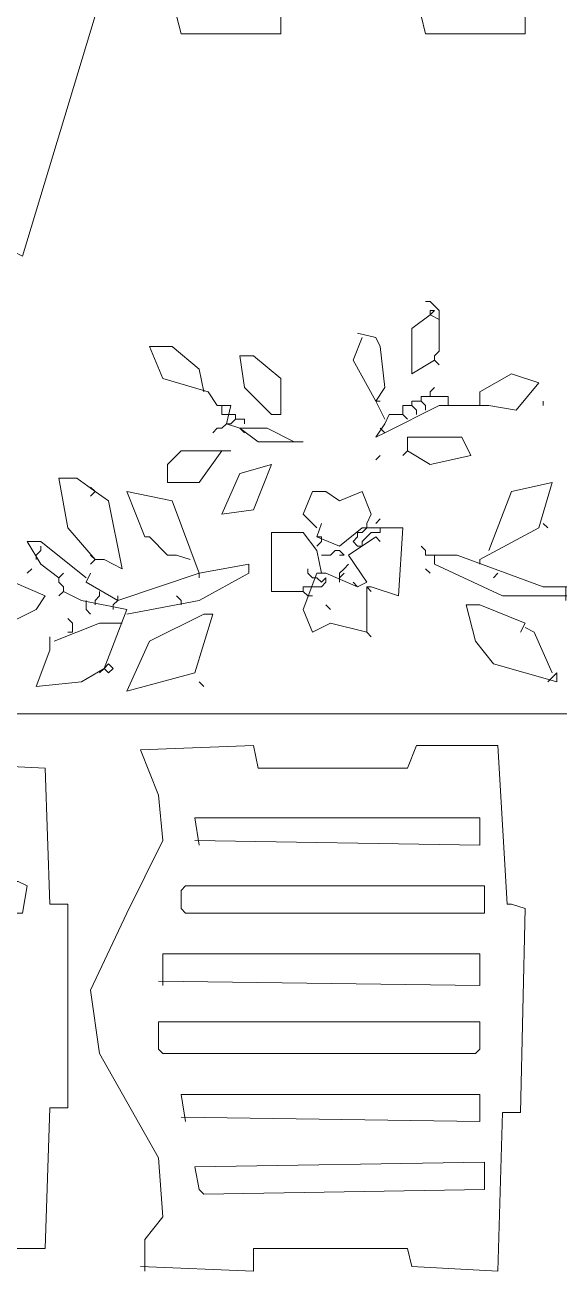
# Model space of a CAD drawing. Header units: millimetres. Extents: x -91 to 120, y -182 to 176.
# Drawn here: x -18.3 to 22.9, y 22.8 to 118.7 of the extents above; entities that cross this region are included whole.
import ezdxf

# ---------------------------------------------------------------- set-up
doc = ezdxf.new("R2010")
doc.units = ezdxf.units.MM
doc.header["$MEASUREMENT"] = 0
doc.layers.add('Katman 1', color=7, linetype='Continuous')

msp = doc.modelspace()

# ---------------------------------------------------------------- linework, layer by layer
at = {"layer": 'Katman 1', "lineweight": 9}
for points, knots in [([(-25.4141, 83.4751), (-25.4141, 83.4751), (-20.1815, 101.2658), (-20.1815, 101.2658), (-20.1815, 101.2658), (-20.1815, 101.2658), (-19.135, 101.2658), (-19.135, 101.2658), (-19.135, 101.2658), (-19.135, 101.2658), (-18.4373, 100.9169), (-18.4373, 100.9169), (-18.4373, 100.9169), (-18.4373, 100.9169), (-12.8559, 119.4053), (-12.8559, 119.4053), (-12.8559, 119.4053), (-12.8559, 119.4053), (-6.5769, 119.4053), (-6.5769, 119.4053), (-6.5769, 119.4053), (-6.5769, 119.4053), (-6.228, 118.01), (-6.228, 118.01), (-6.228, 118.01), (-6.228, 118.01), (1.4464, 118.01), (1.4464, 118.01), (1.4464, 118.01), (1.4464, 118.01), (1.4464, 119.4053), (1.4464, 119.4053), (1.4464, 119.4053), (1.4464, 119.4053), (12.2604, 119.4053), (12.2604, 119.4053), (12.2604, 119.4053), (12.2604, 119.4053), (12.6092, 118.01), (12.6092, 118.01), (12.6092, 118.01), (12.6092, 118.01), (20.2836, 118.01), (20.2836, 118.01), (20.2836, 118.01), (20.2836, 118.01), (20.2836, 119.4053), (20.2836, 119.4053), (20.2836, 119.4053), (20.2836, 119.4053), (26.9115, 119.4053), (26.9115, 119.4053), (26.9115, 119.4053), (26.9115, 119.4053), (32.4929, 100.9169), (32.4929, 100.9169), (32.4929, 100.9169), (32.4929, 100.9169), (34.2371, 101.2658), (34.2371, 101.2658), (34.2371, 101.2658), (34.2371, 101.2658), (39.4697, 83.8239), (39.4697, 83.8239), (39.4697, 83.8239), (39.4697, 83.8239), (39.1208, 82.0797), (39.1208, 82.0797), (39.1208, 82.0797), (39.1208, 82.0797), (38.4231, 81.7309), (38.4231, 81.7309), (38.4231, 81.7309), (38.4231, 81.7309), (42.958, 65.6844), (42.958, 65.6844), (42.958, 65.6844), (42.958, 65.6844), (-28.9024, 65.6844), (-28.9024, 65.6844), (-28.9024, 65.6844), (-28.9024, 65.6844), (-24.3676, 81.7309), (-24.3676, 81.7309), (-24.3676, 81.7309), (-24.3676, 81.7309), (-25.7629, 82.0797), (-25.7629, 82.0797), (-25.7629, 82.0797), (-25.7629, 82.0797), (-25.0652, 83.4751), (-25.0652, 83.4751), (-25.0652, 83.4751), (-25.0652, 83.4751), (-24.7164, 83.1262), (-24.7164, 83.1262)], [0, 0, 0, 0, 0.04, 0.04, 0.04, 0.04, 0.08, 0.08, 0.08, 0.08, 0.12, 0.12, 0.12, 0.12, 0.16, 0.16, 0.16, 0.16, 0.2, 0.2, 0.2, 0.2, 0.24, 0.24, 0.24, 0.24, 0.28, 0.28, 0.28, 0.28, 0.32, 0.32, 0.32, 0.32, 0.36, 0.36, 0.36, 0.36, 0.4, 0.4, 0.4, 0.4, 0.44, 0.44, 0.44, 0.44, 0.48, 0.48, 0.48, 0.48, 0.52, 0.52, 0.52, 0.52, 0.56, 0.56, 0.56, 0.56, 0.6, 0.6, 0.6, 0.6, 0.64, 0.64, 0.64, 0.64, 0.68, 0.68, 0.68, 0.68, 0.72, 0.72, 0.72, 0.72, 0.76, 0.76, 0.76, 0.76, 0.8, 0.8, 0.8, 0.8, 0.84, 0.84, 0.84, 0.84, 0.88, 0.88, 0.88, 0.88, 0.92, 0.92, 0.92, 0.92, 1, 1, 1, 1]), ([(13.3069, 92.8937), (13.3069, 92.8937), (13.3069, 93.2425), (13.3069, 93.2425), (13.3069, 93.2425), (13.3069, 93.2425), (13.6557, 93.5913), (13.6557, 93.5913), (13.6557, 93.5913), (13.6557, 93.5913), (13.6557, 96.7309), (13.6557, 96.7309), (13.6557, 96.7309), (13.6557, 96.7309), (13.3069, 97.0797), (13.3069, 97.0797), (13.3069, 97.0797), (13.3069, 97.0797), (12.958, 97.4285), (12.958, 97.4285), (12.958, 97.4285), (12.958, 97.4285), (12.6092, 97.4285), (12.6092, 97.4285)], [0, 0, 0, 0, 0.1428571, 0.1428571, 0.1428571, 0.1428571, 0.2857143, 0.2857143, 0.2857143, 0.2857143, 0.4285714, 0.4285714, 0.4285714, 0.4285714, 0.5714286, 0.5714286, 0.5714286, 0.5714286, 0.7142857, 0.7142857, 0.7142857, 0.7142857, 1, 1, 1, 1]), ([(13.3069, 92.8937), (13.3069, 92.8937), (11.5627, 91.8472), (11.5627, 91.8472), (11.5627, 91.8472), (11.5627, 91.8472), (11.5627, 95.3355), (11.5627, 95.3355), (11.5627, 95.3355), (11.5627, 95.3355), (12.958, 96.382), (12.958, 96.382), (12.958, 96.382), (12.958, 96.382), (13.6557, 96.0332), (13.6557, 96.0332)], [0, 0, 0, 0, 0.2, 0.2, 0.2, 0.2, 0.4, 0.4, 0.4, 0.4, 0.6, 0.6, 0.6, 0.6, 1, 1, 1, 1]), ([(12.958, 96.382), (12.958, 96.382), (12.958, 96.7309), (12.958, 96.7309), (12.958, 96.7309), (12.958, 96.7309), (13.3069, 96.7309), (13.3069, 96.7309), (13.3069, 96.7309), (13.3069, 96.7309), (12.958, 96.382), (12.958, 96.382)], [0, 0, 0, 0, 0.25, 0.25, 0.25, 0.25, 0.5, 0.5, 0.5, 0.5, 1, 1, 1, 1]), ([(9.4696, 88.3588), (9.4696, 88.3588), (8.772, 89.7541), (8.772, 89.7541), (8.772, 89.7541), (8.772, 89.7541), (9.4696, 90.8007), (9.4696, 90.8007), (9.4696, 90.8007), (9.4696, 90.8007), (9.1208, 93.9402), (9.1208, 93.9402), (9.1208, 93.9402), (9.1208, 93.9402), (8.772, 94.6379), (8.772, 94.6379), (8.772, 94.6379), (8.772, 94.6379), (7.3766, 94.9867), (7.3766, 94.9867)], [0, 0, 0, 0, 0.1666667, 0.1666667, 0.1666667, 0.1666667, 0.3333333, 0.3333333, 0.3333333, 0.3333333, 0.5, 0.5, 0.5, 0.5, 0.6666667, 0.6666667, 0.6666667, 0.6666667, 1, 1, 1, 1]), ([(8.772, 89.7541), (8.772, 89.7541), (7.0278, 92.8937), (7.0278, 92.8937), (7.0278, 92.8937), (7.0278, 92.8937), (7.7255, 94.6379), (7.7255, 94.6379)], [0, 0, 0, 0, 0.3333333, 0.3333333, 0.3333333, 0.3333333, 1, 1, 1, 1]), ([(-1.6931, 87.6611), (-1.6931, 87.6611), (-2.7397, 88.0099), (-2.7397, 88.0099), (-2.7397, 88.0099), (-2.7397, 88.0099), (-2.3908, 89.4053), (-2.3908, 89.4053), (-2.3908, 89.4053), (-2.3908, 89.4053), (-3.4373, 89.4053), (-3.4373, 89.4053), (-3.4373, 89.4053), (-3.4373, 89.4053), (-4.135, 90.4518), (-4.135, 90.4518), (-4.135, 90.4518), (-4.135, 90.4518), (-7.6234, 91.4983), (-7.6234, 91.4983), (-7.6234, 91.4983), (-7.6234, 91.4983), (-8.6699, 93.9402), (-8.6699, 93.9402), (-8.6699, 93.9402), (-8.6699, 93.9402), (-6.9257, 93.9402), (-6.9257, 93.9402), (-6.9257, 93.9402), (-6.9257, 93.9402), (-4.8327, 92.196), (-4.8327, 92.196), (-4.8327, 92.196), (-4.8327, 92.196), (-4.4838, 90.4518), (-4.4838, 90.4518)], [0, 0, 0, 0, 0.1, 0.1, 0.1, 0.1, 0.2, 0.2, 0.2, 0.2, 0.3, 0.3, 0.3, 0.3, 0.4, 0.4, 0.4, 0.4, 0.5, 0.5, 0.5, 0.5, 0.6, 0.6, 0.6, 0.6, 0.7, 0.7, 0.7, 0.7, 0.8, 0.8, 0.8, 0.8, 1, 1, 1, 1]), ([(0.7487, 88.7076), (0.7487, 88.7076), (-1.3443, 90.8007), (-1.3443, 90.8007), (-1.3443, 90.8007), (-1.3443, 90.8007), (-1.6931, 93.2425), (-1.6931, 93.2425), (-1.6931, 93.2425), (-1.6931, 93.2425), (-0.6466, 93.2425), (-0.6466, 93.2425), (-0.6466, 93.2425), (-0.6466, 93.2425), (1.4464, 91.4983), (1.4464, 91.4983), (1.4464, 91.4983), (1.4464, 91.4983), (1.4464, 88.7076), (1.4464, 88.7076), (1.4464, 88.7076), (1.4464, 88.7076), (0.7487, 88.7076), (0.7487, 88.7076)], [0, 0, 0, 0, 0.1428571, 0.1428571, 0.1428571, 0.1428571, 0.2857143, 0.2857143, 0.2857143, 0.2857143, 0.4285714, 0.4285714, 0.4285714, 0.4285714, 0.5714286, 0.5714286, 0.5714286, 0.5714286, 0.7142857, 0.7142857, 0.7142857, 0.7142857, 1, 1, 1, 1]), ([(9.4696, 87.3123), (9.4696, 87.3123), (13.6557, 89.4053), (13.6557, 89.4053), (13.6557, 89.4053), (13.6557, 89.4053), (17.4929, 89.4053), (17.4929, 89.4053), (17.4929, 89.4053), (17.4929, 89.4053), (19.5859, 89.0565), (19.5859, 89.0565), (19.5859, 89.0565), (19.5859, 89.0565), (21.3301, 91.1495), (21.3301, 91.1495), (21.3301, 91.1495), (21.3301, 91.1495), (19.2371, 91.8472), (19.2371, 91.8472), (19.2371, 91.8472), (19.2371, 91.8472), (16.7952, 90.4518), (16.7952, 90.4518), (16.7952, 90.4518), (16.7952, 90.4518), (16.7952, 89.7541), (16.7952, 89.7541)], [0, 0, 0, 0, 0.125, 0.125, 0.125, 0.125, 0.25, 0.25, 0.25, 0.25, 0.375, 0.375, 0.375, 0.375, 0.5, 0.5, 0.5, 0.5, 0.625, 0.625, 0.625, 0.625, 0.75, 0.75, 0.75, 0.75, 1, 1, 1, 1]), ([(12.958, 90.103), (12.958, 90.103), (12.958, 90.4518), (12.958, 90.4518), (12.958, 90.4518), (12.958, 90.4518), (13.3069, 90.8007), (13.3069, 90.8007)], [0, 0, 0, 0, 0.3333333, 0.3333333, 0.3333333, 0.3333333, 1, 1, 1, 1]), ([(-2.7397, 88.7076), (-2.7397, 88.7076), (-3.0885, 88.7076), (-3.0885, 88.7076), (-3.0885, 88.7076), (-3.0885, 88.7076), (-3.0885, 89.4053), (-3.0885, 89.4053)], [0, 0, 0, 0, 0.3333333, 0.3333333, 0.3333333, 0.3333333, 1, 1, 1, 1]), ([(10.865, 88.7076), (10.865, 88.7076), (10.865, 89.4053), (10.865, 89.4053), (10.865, 89.4053), (10.865, 89.4053), (11.5627, 89.4053), (11.5627, 89.4053), (11.5627, 89.4053), (11.5627, 89.4053), (11.9115, 89.0565), (11.9115, 89.0565), (11.9115, 89.0565), (11.9115, 89.0565), (11.9115, 88.7076), (11.9115, 88.7076)], [0, 0, 0, 0, 0.2, 0.2, 0.2, 0.2, 0.4, 0.4, 0.4, 0.4, 0.6, 0.6, 0.6, 0.6, 1, 1, 1, 1]), ([(11.5627, 89.4053), (11.5627, 89.4053), (11.5627, 89.7541), (11.5627, 89.7541), (11.5627, 89.7541), (11.5627, 89.7541), (12.2604, 89.7541), (12.2604, 89.7541)], [0, 0, 0, 0, 0.3333333, 0.3333333, 0.3333333, 0.3333333, 1, 1, 1, 1]), ([(12.6092, 89.0565), (12.6092, 89.0565), (12.6092, 89.4053), (12.6092, 89.4053), (12.6092, 89.4053), (12.6092, 89.4053), (12.2604, 89.7541), (12.2604, 89.7541), (12.2604, 89.7541), (12.2604, 89.7541), (12.2604, 90.103), (12.2604, 90.103), (12.2604, 90.103), (12.2604, 90.103), (14.3534, 90.103), (14.3534, 90.103), (14.3534, 90.103), (14.3534, 90.103), (14.3534, 89.4053), (14.3534, 89.4053)], [0, 0, 0, 0, 0.1666667, 0.1666667, 0.1666667, 0.1666667, 0.3333333, 0.3333333, 0.3333333, 0.3333333, 0.5, 0.5, 0.5, 0.5, 0.6666667, 0.6666667, 0.6666667, 0.6666667, 1, 1, 1, 1]), ([(-2.042, 88.3588), (-2.042, 88.3588), (-2.042, 88.7076), (-2.042, 88.7076), (-2.042, 88.7076), (-2.042, 88.7076), (-2.7397, 88.7076), (-2.7397, 88.7076)], [0, 0, 0, 0, 0.3333333, 0.3333333, 0.3333333, 0.3333333, 1, 1, 1, 1]), ([(-2.7397, 88.0099), (-2.7397, 88.0099), (-2.3908, 88.0099), (-2.3908, 88.0099), (-2.3908, 88.0099), (-2.3908, 88.0099), (-2.042, 88.3588), (-2.042, 88.3588), (-2.042, 88.3588), (-2.042, 88.3588), (-1.3443, 88.3588), (-1.3443, 88.3588), (-1.3443, 88.3588), (-1.3443, 88.3588), (-1.3443, 88.0099), (-1.3443, 88.0099)], [0, 0, 0, 0, 0.2, 0.2, 0.2, 0.2, 0.4, 0.4, 0.4, 0.4, 0.6, 0.6, 0.6, 0.6, 1, 1, 1, 1]), ([(9.4696, 87.3123), (9.4696, 87.3123), (8.772, 86.9634), (8.772, 86.9634), (8.772, 86.9634), (8.772, 86.9634), (9.4696, 88.0099), (9.4696, 88.0099), (9.4696, 88.0099), (9.4696, 88.0099), (9.8185, 88.7076), (9.8185, 88.7076), (9.8185, 88.7076), (9.8185, 88.7076), (10.865, 88.7076), (10.865, 88.7076), (10.865, 88.7076), (10.865, 88.7076), (11.2138, 88.3588), (11.2138, 88.3588)], [0, 0, 0, 0, 0.1666667, 0.1666667, 0.1666667, 0.1666667, 0.3333333, 0.3333333, 0.3333333, 0.3333333, 0.5, 0.5, 0.5, 0.5, 0.6666667, 0.6666667, 0.6666667, 0.6666667, 1, 1, 1, 1]), ([(-2.7397, 88.0099), (-2.7397, 88.0099), (-3.0885, 87.6611), (-3.0885, 87.6611), (-3.0885, 87.6611), (-3.0885, 87.6611), (-3.4373, 87.6611), (-3.4373, 87.6611), (-3.4373, 87.6611), (-3.4373, 87.6611), (-3.7862, 87.3123), (-3.7862, 87.3123)], [0, 0, 0, 0, 0.25, 0.25, 0.25, 0.25, 0.5, 0.5, 0.5, 0.5, 1, 1, 1, 1]), ([(2.4929, 86.6146), (2.4929, 86.6146), (-0.2978, 86.6146), (-0.2978, 86.6146), (-0.2978, 86.6146), (-0.2978, 86.6146), (-1.6931, 87.6611), (-1.6931, 87.6611), (-1.6931, 87.6611), (-1.6931, 87.6611), (0.3999, 87.6611), (0.3999, 87.6611), (0.3999, 87.6611), (0.3999, 87.6611), (2.4929, 86.6146), (2.4929, 86.6146)], [0, 0, 0, 0, 0.2, 0.2, 0.2, 0.2, 0.4, 0.4, 0.4, 0.4, 0.6, 0.6, 0.6, 0.6, 1, 1, 1, 1]), ([(11.2138, 85.9169), (11.2138, 85.9169), (11.2138, 86.9634), (11.2138, 86.9634), (11.2138, 86.9634), (11.2138, 86.9634), (15.3999, 86.9634), (15.3999, 86.9634), (15.3999, 86.9634), (15.3999, 86.9634), (16.0976, 85.5681), (16.0976, 85.5681), (16.0976, 85.5681), (16.0976, 85.5681), (12.958, 84.8704), (12.958, 84.8704), (12.958, 84.8704), (12.958, 84.8704), (11.2138, 85.9169), (11.2138, 85.9169), (11.2138, 85.9169), (11.2138, 85.9169), (10.865, 85.5681), (10.865, 85.5681)], [0, 0, 0, 0, 0.1428571, 0.1428571, 0.1428571, 0.1428571, 0.2857143, 0.2857143, 0.2857143, 0.2857143, 0.4285714, 0.4285714, 0.4285714, 0.4285714, 0.5714286, 0.5714286, 0.5714286, 0.5714286, 0.7142857, 0.7142857, 0.7142857, 0.7142857, 1, 1, 1, 1]), ([(-3.0885, 85.9169), (-3.0885, 85.9169), (-4.8327, 83.4751), (-4.8327, 83.4751), (-4.8327, 83.4751), (-4.8327, 83.4751), (-7.2745, 83.4751), (-7.2745, 83.4751), (-7.2745, 83.4751), (-7.2745, 83.4751), (-7.2745, 84.8704), (-7.2745, 84.8704), (-7.2745, 84.8704), (-7.2745, 84.8704), (-6.228, 85.9169), (-6.228, 85.9169), (-6.228, 85.9169), (-6.228, 85.9169), (-3.0885, 85.9169), (-3.0885, 85.9169)], [0, 0, 0, 0, 0.1666667, 0.1666667, 0.1666667, 0.1666667, 0.3333333, 0.3333333, 0.3333333, 0.3333333, 0.5, 0.5, 0.5, 0.5, 0.6666667, 0.6666667, 0.6666667, 0.6666667, 1, 1, 1, 1]), ([(-3.0885, 81.0332), (-3.0885, 81.0332), (-1.6931, 84.1727), (-1.6931, 84.1727), (-1.6931, 84.1727), (-1.6931, 84.1727), (0.7487, 84.8704), (0.7487, 84.8704), (0.7487, 84.8704), (0.7487, 84.8704), (-0.6466, 81.382), (-0.6466, 81.382), (-0.6466, 81.382), (-0.6466, 81.382), (-3.0885, 81.0332), (-3.0885, 81.0332)], [0, 0, 0, 0, 0.2, 0.2, 0.2, 0.2, 0.4, 0.4, 0.4, 0.4, 0.6, 0.6, 0.6, 0.6, 1, 1, 1, 1]), ([(-12.8559, 77.5448), (-12.8559, 77.5448), (-14.9489, 79.9867), (-14.9489, 79.9867), (-14.9489, 79.9867), (-14.9489, 79.9867), (-15.6466, 83.8239), (-15.6466, 83.8239), (-15.6466, 83.8239), (-15.6466, 83.8239), (-14.2513, 83.8239), (-14.2513, 83.8239), (-14.2513, 83.8239), (-14.2513, 83.8239), (-12.8559, 82.7774), (-12.8559, 82.7774), (-12.8559, 82.7774), (-12.8559, 82.7774), (-13.2048, 82.4286), (-13.2048, 82.4286)], [0, 0, 0, 0, 0.1666667, 0.1666667, 0.1666667, 0.1666667, 0.3333333, 0.3333333, 0.3333333, 0.3333333, 0.5, 0.5, 0.5, 0.5, 0.6666667, 0.6666667, 0.6666667, 0.6666667, 1, 1, 1, 1]), ([(16.7952, 77.5448), (16.7952, 77.5448), (21.3301, 79.9867), (21.3301, 79.9867), (21.3301, 79.9867), (21.3301, 79.9867), (22.3766, 83.4751), (22.3766, 83.4751), (22.3766, 83.4751), (22.3766, 83.4751), (19.2371, 82.7774), (19.2371, 82.7774), (19.2371, 82.7774), (19.2371, 82.7774), (17.4929, 78.2425), (17.4929, 78.2425)], [0, 0, 0, 0, 0.2, 0.2, 0.2, 0.2, 0.4, 0.4, 0.4, 0.4, 0.6, 0.6, 0.6, 0.6, 1, 1, 1, 1]), ([(-12.8559, 77.5448), (-12.8559, 77.5448), (-12.1583, 77.5448), (-12.1583, 77.5448), (-12.1583, 77.5448), (-12.1583, 77.5448), (-10.7629, 76.8472), (-10.7629, 76.8472), (-10.7629, 76.8472), (-10.7629, 76.8472), (-11.8094, 82.0797), (-11.8094, 82.0797), (-11.8094, 82.0797), (-11.8094, 82.0797), (-12.8559, 82.7774), (-12.8559, 82.7774)], [0, 0, 0, 0, 0.2, 0.2, 0.2, 0.2, 0.4, 0.4, 0.4, 0.4, 0.6, 0.6, 0.6, 0.6, 1, 1, 1, 1]), ([(-4.8327, 76.4983), (-4.8327, 76.4983), (-6.9257, 82.0797), (-6.9257, 82.0797), (-6.9257, 82.0797), (-6.9257, 82.0797), (-10.4141, 82.7774), (-10.4141, 82.7774), (-10.4141, 82.7774), (-10.4141, 82.7774), (-9.0187, 79.289), (-9.0187, 79.289), (-9.0187, 79.289), (-9.0187, 79.289), (-8.6699, 79.289), (-8.6699, 79.289), (-8.6699, 79.289), (-8.6699, 79.289), (-7.2745, 77.8937), (-7.2745, 77.8937), (-7.2745, 77.8937), (-7.2745, 77.8937), (-6.5769, 77.8937), (-6.5769, 77.8937), (-6.5769, 77.8937), (-6.5769, 77.8937), (-5.5303, 77.5448), (-5.5303, 77.5448)], [0, 0, 0, 0, 0.125, 0.125, 0.125, 0.125, 0.25, 0.25, 0.25, 0.25, 0.375, 0.375, 0.375, 0.375, 0.5, 0.5, 0.5, 0.5, 0.625, 0.625, 0.625, 0.625, 0.75, 0.75, 0.75, 0.75, 1, 1, 1, 1]), ([(4.2371, 79.9867), (4.2371, 79.9867), (3.1906, 81.0332), (3.1906, 81.0332), (3.1906, 81.0332), (3.1906, 81.0332), (3.8883, 82.7774), (3.8883, 82.7774), (3.8883, 82.7774), (3.8883, 82.7774), (4.9348, 82.7774), (4.9348, 82.7774), (4.9348, 82.7774), (4.9348, 82.7774), (5.9813, 82.0797), (5.9813, 82.0797), (5.9813, 82.0797), (5.9813, 82.0797), (7.7255, 82.7774), (7.7255, 82.7774), (7.7255, 82.7774), (7.7255, 82.7774), (8.4231, 81.0332), (8.4231, 81.0332), (8.4231, 81.0332), (8.4231, 81.0332), (8.0743, 80.3355), (8.0743, 80.3355)], [0, 0, 0, 0, 0.125, 0.125, 0.125, 0.125, 0.25, 0.25, 0.25, 0.25, 0.375, 0.375, 0.375, 0.375, 0.5, 0.5, 0.5, 0.5, 0.625, 0.625, 0.625, 0.625, 0.75, 0.75, 0.75, 0.75, 1, 1, 1, 1]), ([(3.1906, 75.103), (3.1906, 75.103), (0.7487, 75.103), (0.7487, 75.103), (0.7487, 75.103), (0.7487, 75.103), (0.7487, 76.8472), (0.7487, 76.8472), (0.7487, 76.8472), (0.7487, 76.8472), (0.7487, 78.5913), (0.7487, 78.5913), (0.7487, 78.5913), (0.7487, 78.5913), (0.7487, 79.6378), (0.7487, 79.6378), (0.7487, 79.6378), (0.7487, 79.6378), (3.1906, 79.6378), (3.1906, 79.6378), (3.1906, 79.6378), (3.1906, 79.6378), (4.2371, 78.2425), (4.2371, 78.2425), (4.2371, 78.2425), (4.2371, 78.2425), (4.5859, 76.4983), (4.5859, 76.4983)], [0, 0, 0, 0, 0.125, 0.125, 0.125, 0.125, 0.25, 0.25, 0.25, 0.25, 0.375, 0.375, 0.375, 0.375, 0.5, 0.5, 0.5, 0.5, 0.625, 0.625, 0.625, 0.625, 0.75, 0.75, 0.75, 0.75, 1, 1, 1, 1]), ([(8.0743, 71.9634), (8.0743, 71.9634), (8.0743, 74.4053), (8.0743, 74.4053), (8.0743, 74.4053), (8.0743, 74.4053), (8.0743, 75.4518), (8.0743, 75.4518), (8.0743, 75.4518), (8.0743, 75.4518), (8.4231, 75.4518), (8.4231, 75.4518), (8.4231, 75.4518), (8.4231, 75.4518), (10.5162, 74.7541), (10.5162, 74.7541), (10.5162, 74.7541), (10.5162, 74.7541), (10.865, 79.9867), (10.865, 79.9867), (10.865, 79.9867), (10.865, 79.9867), (7.7255, 79.9867), (7.7255, 79.9867), (7.7255, 79.9867), (7.7255, 79.9867), (5.9813, 78.5913), (5.9813, 78.5913), (5.9813, 78.5913), (5.9813, 78.5913), (4.2371, 79.289), (4.2371, 79.289), (4.2371, 79.289), (4.2371, 79.289), (4.5859, 80.3355), (4.5859, 80.3355)], [0, 0, 0, 0, 0.1, 0.1, 0.1, 0.1, 0.2, 0.2, 0.2, 0.2, 0.3, 0.3, 0.3, 0.3, 0.4, 0.4, 0.4, 0.4, 0.5, 0.5, 0.5, 0.5, 0.6, 0.6, 0.6, 0.6, 0.7, 0.7, 0.7, 0.7, 0.8, 0.8, 0.8, 0.8, 1, 1, 1, 1]), ([(7.3766, 79.289), (7.3766, 79.289), (7.3766, 79.6378), (7.3766, 79.6378), (7.3766, 79.6378), (7.3766, 79.6378), (7.7255, 79.6378), (7.7255, 79.6378)], [0, 0, 0, 0, 0.3333333, 0.3333333, 0.3333333, 0.3333333, 1, 1, 1, 1]), ([(7.7255, 79.6378), (7.7255, 79.6378), (8.0743, 79.9867), (8.0743, 79.9867), (8.0743, 79.9867), (8.0743, 79.9867), (8.0743, 80.3355), (8.0743, 80.3355)], [0, 0, 0, 0, 0.3333333, 0.3333333, 0.3333333, 0.3333333, 1, 1, 1, 1]), ([(7.7255, 78.9402), (7.7255, 78.9402), (8.0743, 79.289), (8.0743, 79.289), (8.0743, 79.289), (8.0743, 79.289), (8.4231, 79.6378), (8.4231, 79.6378), (8.4231, 79.6378), (8.4231, 79.6378), (9.1208, 79.6378), (9.1208, 79.6378), (9.1208, 79.6378), (9.1208, 79.6378), (9.1208, 79.9867), (9.1208, 79.9867)], [0, 0, 0, 0, 0.2, 0.2, 0.2, 0.2, 0.4, 0.4, 0.4, 0.4, 0.6, 0.6, 0.6, 0.6, 1, 1, 1, 1]), ([(-15.6466, 76.1495), (-15.6466, 76.1495), (-17.042, 77.196), (-17.042, 77.196), (-17.042, 77.196), (-17.042, 77.196), (-18.0885, 78.9402), (-18.0885, 78.9402), (-18.0885, 78.9402), (-18.0885, 78.9402), (-17.042, 78.9402), (-17.042, 78.9402), (-17.042, 78.9402), (-17.042, 78.9402), (-13.5536, 76.1495), (-13.5536, 76.1495)], [0, 0, 0, 0, 0.2, 0.2, 0.2, 0.2, 0.4, 0.4, 0.4, 0.4, 0.6, 0.6, 0.6, 0.6, 1, 1, 1, 1]), ([(4.5859, 78.9402), (4.5859, 78.9402), (4.5859, 79.289), (4.5859, 79.289), (4.5859, 79.289), (4.5859, 79.289), (4.2371, 79.289), (4.2371, 79.289)], [0, 0, 0, 0, 0.3333333, 0.3333333, 0.3333333, 0.3333333, 1, 1, 1, 1]), ([(7.3766, 75.4518), (7.3766, 75.4518), (8.0743, 75.8006), (8.0743, 75.8006), (8.0743, 75.8006), (8.0743, 75.8006), (6.679, 77.8937), (6.679, 77.8937), (6.679, 77.8937), (6.679, 77.8937), (8.772, 79.289), (8.772, 79.289), (8.772, 79.289), (8.772, 79.289), (9.1208, 78.9402), (9.1208, 78.9402)], [0, 0, 0, 0, 0.2, 0.2, 0.2, 0.2, 0.4, 0.4, 0.4, 0.4, 0.6, 0.6, 0.6, 0.6, 1, 1, 1, 1]), ([(7.3766, 78.5913), (7.3766, 78.5913), (7.0278, 78.9402), (7.0278, 78.9402), (7.0278, 78.9402), (7.0278, 78.9402), (7.3766, 79.289), (7.3766, 79.289)], [0, 0, 0, 0, 0.3333333, 0.3333333, 0.3333333, 0.3333333, 1, 1, 1, 1]), ([(7.3766, 78.5913), (7.3766, 78.5913), (7.7255, 78.5913), (7.7255, 78.5913), (7.7255, 78.5913), (7.7255, 78.5913), (7.7255, 78.9402), (7.7255, 78.9402)], [0, 0, 0, 0, 0.3333333, 0.3333333, 0.3333333, 0.3333333, 1, 1, 1, 1]), ([(-17.3908, 77.8937), (-17.3908, 77.8937), (-17.042, 78.2425), (-17.042, 78.2425), (-17.042, 78.2425), (-17.042, 78.2425), (-17.042, 78.5913), (-17.042, 78.5913)], [0, 0, 0, 0, 0.3333333, 0.3333333, 0.3333333, 0.3333333, 1, 1, 1, 1]), ([(4.5859, 77.8937), (4.5859, 77.8937), (5.2836, 77.8937), (5.2836, 77.8937), (5.2836, 77.8937), (5.2836, 77.8937), (5.6324, 78.2425), (5.6324, 78.2425), (5.6324, 78.2425), (5.6324, 78.2425), (5.9813, 78.2425), (5.9813, 78.2425), (5.9813, 78.2425), (5.9813, 78.2425), (6.3301, 77.8937), (6.3301, 77.8937), (6.3301, 77.8937), (6.3301, 77.8937), (5.9813, 77.8937), (5.9813, 77.8937)], [0, 0, 0, 0, 0.1666667, 0.1666667, 0.1666667, 0.1666667, 0.3333333, 0.3333333, 0.3333333, 0.3333333, 0.5, 0.5, 0.5, 0.5, 0.6666667, 0.6666667, 0.6666667, 0.6666667, 1, 1, 1, 1]), ([(13.3069, 77.8937), (13.3069, 77.8937), (12.6092, 77.8937), (12.6092, 77.8937), (12.6092, 77.8937), (12.6092, 77.8937), (12.6092, 78.2425), (12.6092, 78.2425), (12.6092, 78.2425), (12.6092, 78.2425), (12.2604, 78.5913), (12.2604, 78.5913)], [0, 0, 0, 0, 0.25, 0.25, 0.25, 0.25, 0.5, 0.5, 0.5, 0.5, 1, 1, 1, 1]), ([(23.4231, 74.4053), (23.4231, 74.4053), (23.4231, 75.4518), (23.4231, 75.4518), (23.4231, 75.4518), (23.4231, 75.4518), (24.8185, 75.4518), (24.8185, 75.4518), (24.8185, 75.4518), (24.8185, 75.4518), (24.8185, 74.7541), (24.8185, 74.7541), (24.8185, 74.7541), (24.8185, 74.7541), (18.5394, 74.7541), (18.5394, 74.7541), (18.5394, 74.7541), (18.5394, 74.7541), (13.3069, 77.196), (13.3069, 77.196), (13.3069, 77.196), (13.3069, 77.196), (13.3069, 77.8937), (13.3069, 77.8937), (13.3069, 77.8937), (13.3069, 77.8937), (15.051, 77.8937), (15.051, 77.8937), (15.051, 77.8937), (15.051, 77.8937), (21.679, 75.4518), (21.679, 75.4518), (21.679, 75.4518), (21.679, 75.4518), (23.4231, 75.4518), (23.4231, 75.4518)], [0, 0, 0, 0, 0.1, 0.1, 0.1, 0.1, 0.2, 0.2, 0.2, 0.2, 0.3, 0.3, 0.3, 0.3, 0.4, 0.4, 0.4, 0.4, 0.5, 0.5, 0.5, 0.5, 0.6, 0.6, 0.6, 0.6, 0.7, 0.7, 0.7, 0.7, 0.8, 0.8, 0.8, 0.8, 1, 1, 1, 1]), ([(-10.4141, 73.3588), (-10.4141, 73.3588), (-4.8327, 74.4053), (-4.8327, 74.4053), (-4.8327, 74.4053), (-4.8327, 74.4053), (-0.9955, 76.4983), (-0.9955, 76.4983), (-0.9955, 76.4983), (-0.9955, 76.4983), (-0.9955, 77.196), (-0.9955, 77.196), (-0.9955, 77.196), (-0.9955, 77.196), (-4.8327, 76.4983), (-4.8327, 76.4983), (-4.8327, 76.4983), (-4.8327, 76.4983), (-11.1117, 74.4053), (-11.1117, 74.4053), (-11.1117, 74.4053), (-11.1117, 74.4053), (-13.5536, 75.8006), (-13.5536, 75.8006), (-13.5536, 75.8006), (-13.5536, 75.8006), (-13.2048, 76.4983), (-13.2048, 76.4983)], [0, 0, 0, 0, 0.125, 0.125, 0.125, 0.125, 0.25, 0.25, 0.25, 0.25, 0.375, 0.375, 0.375, 0.375, 0.5, 0.5, 0.5, 0.5, 0.625, 0.625, 0.625, 0.625, 0.75, 0.75, 0.75, 0.75, 1, 1, 1, 1]), ([(3.8883, 76.1495), (3.8883, 76.1495), (3.5394, 76.4983), (3.5394, 76.4983), (3.5394, 76.4983), (3.5394, 76.4983), (3.5394, 76.8472), (3.5394, 76.8472)], [0, 0, 0, 0, 0.3333333, 0.3333333, 0.3333333, 0.3333333, 1, 1, 1, 1]), ([(5.9813, 76.1495), (5.9813, 76.1495), (5.9813, 76.4983), (5.9813, 76.4983), (5.9813, 76.4983), (5.9813, 76.4983), (6.3301, 76.8472), (6.3301, 76.8472), (6.3301, 76.8472), (6.3301, 76.8472), (6.679, 77.196), (6.679, 77.196)], [0, 0, 0, 0, 0.25, 0.25, 0.25, 0.25, 0.5, 0.5, 0.5, 0.5, 1, 1, 1, 1]), ([(-23.6699, 73.7076), (-23.6699, 73.7076), (-22.9722, 74.7541), (-22.9722, 74.7541), (-22.9722, 74.7541), (-22.9722, 74.7541), (-20.8792, 75.8006), (-20.8792, 75.8006), (-20.8792, 75.8006), (-20.8792, 75.8006), (-19.135, 75.8006), (-19.135, 75.8006), (-19.135, 75.8006), (-19.135, 75.8006), (-16.6931, 74.7541), (-16.6931, 74.7541), (-16.6931, 74.7541), (-16.6931, 74.7541), (-17.3908, 73.7076), (-17.3908, 73.7076), (-17.3908, 73.7076), (-17.3908, 73.7076), (-20.1815, 72.3123), (-20.1815, 72.3123), (-20.1815, 72.3123), (-20.1815, 72.3123), (-24.3676, 74.0565), (-24.3676, 74.0565)], [0, 0, 0, 0, 0.125, 0.125, 0.125, 0.125, 0.25, 0.25, 0.25, 0.25, 0.375, 0.375, 0.375, 0.375, 0.5, 0.5, 0.5, 0.5, 0.625, 0.625, 0.625, 0.625, 0.75, 0.75, 0.75, 0.75, 1, 1, 1, 1]), ([(-15.2978, 75.103), (-15.2978, 75.103), (-15.2978, 75.4518), (-15.2978, 75.4518), (-15.2978, 75.4518), (-15.2978, 75.4518), (-15.6466, 75.8006), (-15.6466, 75.8006), (-15.6466, 75.8006), (-15.6466, 75.8006), (-15.6466, 76.1495), (-15.6466, 76.1495), (-15.6466, 76.1495), (-15.6466, 76.1495), (-15.2978, 76.4983), (-15.2978, 76.4983)], [0, 0, 0, 0, 0.2, 0.2, 0.2, 0.2, 0.4, 0.4, 0.4, 0.4, 0.6, 0.6, 0.6, 0.6, 1, 1, 1, 1]), ([(8.0743, 71.9634), (8.0743, 71.9634), (5.2836, 72.6611), (5.2836, 72.6611), (5.2836, 72.6611), (5.2836, 72.6611), (3.8883, 71.9634), (3.8883, 71.9634), (3.8883, 71.9634), (3.8883, 71.9634), (3.1906, 73.7076), (3.1906, 73.7076), (3.1906, 73.7076), (3.1906, 73.7076), (4.2371, 76.4983), (4.2371, 76.4983), (4.2371, 76.4983), (4.2371, 76.4983), (4.9348, 76.4983), (4.9348, 76.4983), (4.9348, 76.4983), (4.9348, 76.4983), (7.3766, 75.4518), (7.3766, 75.4518), (7.3766, 75.4518), (7.3766, 75.4518), (7.0278, 75.8006), (7.0278, 75.8006)], [0, 0, 0, 0, 0.125, 0.125, 0.125, 0.125, 0.25, 0.25, 0.25, 0.25, 0.375, 0.375, 0.375, 0.375, 0.5, 0.5, 0.5, 0.5, 0.625, 0.625, 0.625, 0.625, 0.75, 0.75, 0.75, 0.75, 1, 1, 1, 1]), ([(3.8883, 75.4518), (3.8883, 75.4518), (4.5859, 75.4518), (4.5859, 75.4518), (4.5859, 75.4518), (4.5859, 75.4518), (4.9348, 75.8006), (4.9348, 75.8006), (4.9348, 75.8006), (4.9348, 75.8006), (4.9348, 76.1495), (4.9348, 76.1495), (4.9348, 76.1495), (4.9348, 76.1495), (4.5859, 75.8006), (4.5859, 75.8006), (4.5859, 75.8006), (4.5859, 75.8006), (4.2371, 76.1495), (4.2371, 76.1495), (4.2371, 76.1495), (4.2371, 76.1495), (3.8883, 76.1495), (3.8883, 76.1495)], [0, 0, 0, 0, 0.1428571, 0.1428571, 0.1428571, 0.1428571, 0.2857143, 0.2857143, 0.2857143, 0.2857143, 0.4285714, 0.4285714, 0.4285714, 0.4285714, 0.5714286, 0.5714286, 0.5714286, 0.5714286, 0.7142857, 0.7142857, 0.7142857, 0.7142857, 1, 1, 1, 1]), ([(-12.1583, 69.1727), (-12.1583, 69.1727), (-10.4141, 73.7076), (-10.4141, 73.7076), (-10.4141, 73.7076), (-10.4141, 73.7076), (-13.9024, 74.4053), (-13.9024, 74.4053), (-13.9024, 74.4053), (-13.9024, 74.4053), (-15.2978, 75.103), (-15.2978, 75.103), (-15.2978, 75.103), (-15.2978, 75.103), (-15.6466, 74.7541), (-15.6466, 74.7541)], [0, 0, 0, 0, 0.2, 0.2, 0.2, 0.2, 0.4, 0.4, 0.4, 0.4, 0.6, 0.6, 0.6, 0.6, 1, 1, 1, 1]), ([(3.5394, 74.7541), (3.5394, 74.7541), (3.1906, 75.103), (3.1906, 75.103), (3.1906, 75.103), (3.1906, 75.103), (3.1906, 75.4518), (3.1906, 75.4518), (3.1906, 75.4518), (3.1906, 75.4518), (3.8883, 75.4518), (3.8883, 75.4518)], [0, 0, 0, 0, 0.25, 0.25, 0.25, 0.25, 0.5, 0.5, 0.5, 0.5, 1, 1, 1, 1]), ([(-13.5536, 74.0565), (-13.5536, 74.0565), (-13.5536, 73.7076), (-13.5536, 73.7076), (-13.5536, 73.7076), (-13.5536, 73.7076), (-13.2048, 73.3588), (-13.2048, 73.3588)], [0, 0, 0, 0, 0.3333333, 0.3333333, 0.3333333, 0.3333333, 1, 1, 1, 1]), ([(-12.8559, 74.0565), (-12.8559, 74.0565), (-12.8559, 74.4053), (-12.8559, 74.4053), (-12.8559, 74.4053), (-12.8559, 74.4053), (-12.5071, 74.7541), (-12.5071, 74.7541)], [0, 0, 0, 0, 0.3333333, 0.3333333, 0.3333333, 0.3333333, 1, 1, 1, 1]), ([(-11.4606, 73.7076), (-11.4606, 73.7076), (-11.4606, 74.0565), (-11.4606, 74.0565), (-11.4606, 74.0565), (-11.4606, 74.0565), (-11.1117, 74.4053), (-11.1117, 74.4053)], [0, 0, 0, 0, 0.3333333, 0.3333333, 0.3333333, 0.3333333, 1, 1, 1, 1]), ([(-6.228, 74.0565), (-6.228, 74.0565), (-6.228, 74.4053), (-6.228, 74.4053), (-6.228, 74.4053), (-6.228, 74.4053), (-6.5769, 74.7541), (-6.5769, 74.7541)], [0, 0, 0, 0, 0.3333333, 0.3333333, 0.3333333, 0.3333333, 1, 1, 1, 1]), ([(22.0278, 68.1262), (22.0278, 68.1262), (22.7255, 68.8239), (22.7255, 68.8239), (22.7255, 68.8239), (22.7255, 68.8239), (22.7255, 68.1262), (22.7255, 68.1262), (22.7255, 68.1262), (22.7255, 68.1262), (17.8417, 69.5216), (17.8417, 69.5216), (17.8417, 69.5216), (17.8417, 69.5216), (16.4464, 71.2658), (16.4464, 71.2658), (16.4464, 71.2658), (16.4464, 71.2658), (15.7487, 74.0565), (15.7487, 74.0565), (15.7487, 74.0565), (15.7487, 74.0565), (16.7952, 74.0565), (16.7952, 74.0565), (16.7952, 74.0565), (16.7952, 74.0565), (20.2836, 72.6611), (20.2836, 72.6611), (20.2836, 72.6611), (20.2836, 72.6611), (19.9348, 71.9634), (19.9348, 71.9634)], [0, 0, 0, 0, 0.1111111, 0.1111111, 0.1111111, 0.1111111, 0.2222222, 0.2222222, 0.2222222, 0.2222222, 0.3333333, 0.3333333, 0.3333333, 0.3333333, 0.4444444, 0.4444444, 0.4444444, 0.4444444, 0.5555556, 0.5555556, 0.5555556, 0.5555556, 0.6666667, 0.6666667, 0.6666667, 0.6666667, 0.7777778, 0.7777778, 0.7777778, 0.7777778, 1, 1, 1, 1]), ([(-14.6001, 71.9634), (-14.6001, 71.9634), (-14.6001, 72.6611), (-14.6001, 72.6611), (-14.6001, 72.6611), (-14.6001, 72.6611), (-14.9489, 73.01), (-14.9489, 73.01)], [0, 0, 0, 0, 0.3333333, 0.3333333, 0.3333333, 0.3333333, 1, 1, 1, 1]), ([(-10.4141, 67.4286), (-10.4141, 67.4286), (-8.6699, 71.2658), (-8.6699, 71.2658), (-8.6699, 71.2658), (-8.6699, 71.2658), (-4.4838, 73.3588), (-4.4838, 73.3588), (-4.4838, 73.3588), (-4.4838, 73.3588), (-3.7862, 73.3588), (-3.7862, 73.3588), (-3.7862, 73.3588), (-3.7862, 73.3588), (-5.1815, 68.8239), (-5.1815, 68.8239), (-5.1815, 68.8239), (-5.1815, 68.8239), (-10.4141, 67.4286), (-10.4141, 67.4286)], [0, 0, 0, 0, 0.1666667, 0.1666667, 0.1666667, 0.1666667, 0.3333333, 0.3333333, 0.3333333, 0.3333333, 0.5, 0.5, 0.5, 0.5, 0.6666667, 0.6666667, 0.6666667, 0.6666667, 1, 1, 1, 1]), ([(-15.9955, 71.2658), (-15.9955, 71.2658), (-12.5071, 72.6611), (-12.5071, 72.6611), (-12.5071, 72.6611), (-12.5071, 72.6611), (-10.7629, 72.6611), (-10.7629, 72.6611)], [0, 0, 0, 0, 0.3333333, 0.3333333, 0.3333333, 0.3333333, 1, 1, 1, 1]), ([(22.3766, 68.8239), (22.3766, 68.8239), (20.9813, 71.9634), (20.9813, 71.9634), (20.9813, 71.9634), (20.9813, 71.9634), (20.2836, 72.3123), (20.2836, 72.3123)], [0, 0, 0, 0, 0.3333333, 0.3333333, 0.3333333, 0.3333333, 1, 1, 1, 1]), ([(-12.1583, 69.1727), (-12.1583, 69.1727), (-13.9024, 68.1262), (-13.9024, 68.1262), (-13.9024, 68.1262), (-13.9024, 68.1262), (-17.3908, 67.7774), (-17.3908, 67.7774), (-17.3908, 67.7774), (-17.3908, 67.7774), (-16.3443, 70.5681), (-16.3443, 70.5681), (-16.3443, 70.5681), (-16.3443, 70.5681), (-16.3443, 71.6146), (-16.3443, 71.6146)], [0, 0, 0, 0, 0.2, 0.2, 0.2, 0.2, 0.4, 0.4, 0.4, 0.4, 0.6, 0.6, 0.6, 0.6, 1, 1, 1, 1]), ([(-12.1583, 69.1727), (-12.1583, 69.1727), (-11.8094, 69.5216), (-11.8094, 69.5216), (-11.8094, 69.5216), (-11.8094, 69.5216), (-11.4606, 69.1727), (-11.4606, 69.1727), (-11.4606, 69.1727), (-11.4606, 69.1727), (-11.8094, 68.8239), (-11.8094, 68.8239), (-11.8094, 68.8239), (-11.8094, 68.8239), (-12.1583, 69.1727), (-12.1583, 69.1727), (-12.1583, 69.1727), (-12.1583, 69.1727), (-12.5071, 68.8239), (-12.5071, 68.8239)], [0, 0, 0, 0, 0.1666667, 0.1666667, 0.1666667, 0.1666667, 0.3333333, 0.3333333, 0.3333333, 0.3333333, 0.5, 0.5, 0.5, 0.5, 0.6666667, 0.6666667, 0.6666667, 0.6666667, 1, 1, 1, 1]), ([(-43.2048, 60.103), (-43.2048, 60.103), (-43.2048, 54.5216), (-43.2048, 54.5216), (-43.2048, 54.5216), (-43.2048, 54.5216), (-47.3908, 47.5448), (-47.3908, 47.5448), (-47.3908, 47.5448), (-47.3908, 47.5448), (-48.4373, 44.4053), (-48.4373, 44.4053), (-48.4373, 44.4053), (-48.4373, 44.4053), (-47.7397, 39.5216), (-47.7397, 39.5216), (-47.7397, 39.5216), (-47.7397, 39.5216), (-45.9955, 36.0332), (-45.9955, 36.0332), (-45.9955, 36.0332), (-45.9955, 36.0332), (-45.6466, 36.0332), (-45.6466, 36.0332), (-45.6466, 36.0332), (-45.6466, 36.0332), (-42.8559, 30.4518), (-42.8559, 30.4518), (-42.8559, 30.4518), (-42.8559, 30.4518), (-43.2048, 26.2658), (-43.2048, 26.2658), (-43.2048, 26.2658), (-43.2048, 26.2658), (-43.9025, 24.5216), (-43.9025, 24.5216), (-43.9025, 24.5216), (-43.9025, 24.5216), (-35.8792, 24.5216), (-35.8792, 24.5216), (-35.8792, 24.5216), (-35.8792, 24.5216), (-35.5304, 23.1262), (-35.5304, 23.1262), (-35.5304, 23.1262), (-35.5304, 23.1262), (-33.4373, 23.1262), (-33.4373, 23.1262), (-33.4373, 23.1262), (-33.4373, 23.1262), (-28.2048, 22.7774), (-28.2048, 22.7774), (-28.2048, 22.7774), (-28.2048, 22.7774), (-24.0187, 23.1262), (-24.0187, 23.1262), (-24.0187, 23.1262), (-24.0187, 23.1262), (-23.6699, 24.5216), (-23.6699, 24.5216), (-23.6699, 24.5216), (-23.6699, 24.5216), (-16.6931, 24.5216), (-16.6931, 24.5216), (-16.6931, 24.5216), (-16.6931, 24.5216), (-16.3443, 35.3355), (-16.3443, 35.3355), (-16.3443, 35.3355), (-16.3443, 35.3355), (-14.9489, 35.3355), (-14.9489, 35.3355), (-14.9489, 35.3355), (-14.9489, 35.3355), (-14.9489, 51.0332), (-14.9489, 51.0332), (-14.9489, 51.0332), (-14.9489, 51.0332), (-16.3443, 51.0332), (-16.3443, 51.0332), (-16.3443, 51.0332), (-16.3443, 51.0332), (-16.6931, 61.4983), (-16.6931, 61.4983), (-16.6931, 61.4983), (-16.6931, 61.4983), (-24.0187, 61.8471), (-24.0187, 61.8471), (-24.0187, 61.8471), (-24.0187, 61.8471), (-24.0187, 63.2425), (-24.0187, 63.2425), (-24.0187, 63.2425), (-24.0187, 63.2425), (-35.8792, 62.8937), (-35.8792, 62.8937), (-35.8792, 62.8937), (-35.8792, 62.8937), (-35.8792, 61.4983), (-35.8792, 61.4983), (-35.8792, 61.4983), (-35.8792, 61.4983), (-43.9025, 61.4983), (-43.9025, 61.4983), (-43.9025, 61.4983), (-43.9025, 61.4983), (-43.2048, 60.103), (-43.2048, 60.103), (-43.2048, 60.103), (-43.2048, 60.103), (-42.8559, 60.4518), (-42.8559, 60.4518)], [0, 0, 0, 0, 0.0344828, 0.0344828, 0.0344828, 0.0344828, 0.0689655, 0.0689655, 0.0689655, 0.0689655, 0.1034483, 0.1034483, 0.1034483, 0.1034483, 0.137931, 0.137931, 0.137931, 0.137931, 0.1724138, 0.1724138, 0.1724138, 0.1724138, 0.2068966, 0.2068966, 0.2068966, 0.2068966, 0.2413793, 0.2413793, 0.2413793, 0.2413793, 0.2758621, 0.2758621, 0.2758621, 0.2758621, 0.3103448, 0.3103448, 0.3103448, 0.3103448, 0.3448276, 0.3448276, 0.3448276, 0.3448276, 0.3793103, 0.3793103, 0.3793103, 0.3793103, 0.4137931, 0.4137931, 0.4137931, 0.4137931, 0.4482759, 0.4482759, 0.4482759, 0.4482759, 0.4827586, 0.4827586, 0.4827586, 0.4827586, 0.5172414, 0.5172414, 0.5172414, 0.5172414, 0.5517241, 0.5517241, 0.5517241, 0.5517241, 0.5862069, 0.5862069, 0.5862069, 0.5862069, 0.6206897, 0.6206897, 0.6206897, 0.6206897, 0.6551724, 0.6551724, 0.6551724, 0.6551724, 0.6896552, 0.6896552, 0.6896552, 0.6896552, 0.7241379, 0.7241379, 0.7241379, 0.7241379, 0.7586207, 0.7586207, 0.7586207, 0.7586207, 0.7931034, 0.7931034, 0.7931034, 0.7931034, 0.8275862, 0.8275862, 0.8275862, 0.8275862, 0.862069, 0.862069, 0.862069, 0.862069, 0.8965517, 0.8965517, 0.8965517, 0.8965517, 0.9310345, 0.9310345, 0.9310345, 0.9310345, 1, 1, 1, 1]), ([(-9.0187, 22.7774), (-9.0187, 22.7774), (-9.0187, 25.2192), (-9.0187, 25.2192), (-9.0187, 25.2192), (-9.0187, 25.2192), (-7.6234, 26.9634), (-7.6234, 26.9634), (-7.6234, 26.9634), (-7.6234, 26.9634), (-7.9722, 31.4983), (-7.9722, 31.4983), (-7.9722, 31.4983), (-7.9722, 31.4983), (-12.5071, 39.5216), (-12.5071, 39.5216), (-12.5071, 39.5216), (-12.5071, 39.5216), (-13.2048, 44.4053), (-13.2048, 44.4053), (-13.2048, 44.4053), (-13.2048, 44.4053), (-10.4141, 50.3355), (-10.4141, 50.3355), (-10.4141, 50.3355), (-10.4141, 50.3355), (-7.6234, 55.9169), (-7.6234, 55.9169), (-7.6234, 55.9169), (-7.6234, 55.9169), (-7.9722, 59.4053), (-7.9722, 59.4053), (-7.9722, 59.4053), (-7.9722, 59.4053), (-9.3676, 62.8937), (-9.3676, 62.8937), (-9.3676, 62.8937), (-9.3676, 62.8937), (-0.6466, 63.2425), (-0.6466, 63.2425), (-0.6466, 63.2425), (-0.6466, 63.2425), (-0.2978, 61.4983), (-0.2978, 61.4983), (-0.2978, 61.4983), (-0.2978, 61.4983), (11.2138, 61.4983), (11.2138, 61.4983), (11.2138, 61.4983), (11.2138, 61.4983), (11.9115, 63.2425), (11.9115, 63.2425), (11.9115, 63.2425), (11.9115, 63.2425), (18.1906, 63.2425), (18.1906, 63.2425), (18.1906, 63.2425), (18.1906, 63.2425), (18.8882, 51.0332), (18.8882, 51.0332), (18.8882, 51.0332), (18.8882, 51.0332), (19.2371, 51.0332), (19.2371, 51.0332), (19.2371, 51.0332), (19.2371, 51.0332), (20.2836, 50.6844), (20.2836, 50.6844), (20.2836, 50.6844), (20.2836, 50.6844), (19.9348, 34.9867), (19.9348, 34.9867), (19.9348, 34.9867), (19.9348, 34.9867), (18.5394, 34.9867), (18.5394, 34.9867), (18.5394, 34.9867), (18.5394, 34.9867), (18.1906, 22.7774), (18.1906, 22.7774), (18.1906, 22.7774), (18.1906, 22.7774), (11.5627, 23.1262), (11.5627, 23.1262), (11.5627, 23.1262), (11.5627, 23.1262), (11.2138, 24.5216), (11.2138, 24.5216), (11.2138, 24.5216), (11.2138, 24.5216), (-0.6466, 24.5216), (-0.6466, 24.5216), (-0.6466, 24.5216), (-0.6466, 24.5216), (-0.6466, 22.7774), (-0.6466, 22.7774), (-0.6466, 22.7774), (-0.6466, 22.7774), (-9.3676, 23.1262), (-9.3676, 23.1262)], [0, 0, 0, 0, 0.0384615, 0.0384615, 0.0384615, 0.0384615, 0.0769231, 0.0769231, 0.0769231, 0.0769231, 0.1153846, 0.1153846, 0.1153846, 0.1153846, 0.1538462, 0.1538462, 0.1538462, 0.1538462, 0.1923077, 0.1923077, 0.1923077, 0.1923077, 0.2307692, 0.2307692, 0.2307692, 0.2307692, 0.2692308, 0.2692308, 0.2692308, 0.2692308, 0.3076923, 0.3076923, 0.3076923, 0.3076923, 0.3461538, 0.3461538, 0.3461538, 0.3461538, 0.3846154, 0.3846154, 0.3846154, 0.3846154, 0.4230769, 0.4230769, 0.4230769, 0.4230769, 0.4615385, 0.4615385, 0.4615385, 0.4615385, 0.5, 0.5, 0.5, 0.5, 0.5384615, 0.5384615, 0.5384615, 0.5384615, 0.5769231, 0.5769231, 0.5769231, 0.5769231, 0.6153846, 0.6153846, 0.6153846, 0.6153846, 0.6538462, 0.6538462, 0.6538462, 0.6538462, 0.6923077, 0.6923077, 0.6923077, 0.6923077, 0.7307692, 0.7307692, 0.7307692, 0.7307692, 0.7692308, 0.7692308, 0.7692308, 0.7692308, 0.8076923, 0.8076923, 0.8076923, 0.8076923, 0.8461538, 0.8461538, 0.8461538, 0.8461538, 0.8846154, 0.8846154, 0.8846154, 0.8846154, 0.9230769, 0.9230769, 0.9230769, 0.9230769, 1, 1, 1, 1]), ([(-4.8327, 55.5681), (-4.8327, 55.5681), (-5.1815, 57.6611), (-5.1815, 57.6611), (-5.1815, 57.6611), (-5.1815, 57.6611), (16.7952, 57.6611), (16.7952, 57.6611), (16.7952, 57.6611), (16.7952, 57.6611), (16.7952, 55.5681), (16.7952, 55.5681), (16.7952, 55.5681), (16.7952, 55.5681), (-5.1815, 55.9169), (-5.1815, 55.9169)], [0, 0, 0, 0, 0.2, 0.2, 0.2, 0.2, 0.4, 0.4, 0.4, 0.4, 0.6, 0.6, 0.6, 0.6, 1, 1, 1, 1]), ([(-41.1117, 50.3355), (-41.1117, 50.3355), (-41.1117, 52.7774), (-41.1117, 52.7774), (-41.1117, 52.7774), (-41.1117, 52.7774), (-18.7862, 52.7774), (-18.7862, 52.7774), (-18.7862, 52.7774), (-18.7862, 52.7774), (-18.0885, 52.4285), (-18.0885, 52.4285), (-18.0885, 52.4285), (-18.0885, 52.4285), (-18.4373, 50.3355), (-18.4373, 50.3355), (-18.4373, 50.3355), (-18.4373, 50.3355), (-41.1117, 50.3355), (-41.1117, 50.3355)], [0, 0, 0, 0, 0.1666667, 0.1666667, 0.1666667, 0.1666667, 0.3333333, 0.3333333, 0.3333333, 0.3333333, 0.5, 0.5, 0.5, 0.5, 0.6666667, 0.6666667, 0.6666667, 0.6666667, 1, 1, 1, 1]), ([(-5.8792, 50.3355), (-5.8792, 50.3355), (17.1441, 50.3355), (17.1441, 50.3355), (17.1441, 50.3355), (17.1441, 50.3355), (17.1441, 52.4285), (17.1441, 52.4285), (17.1441, 52.4285), (17.1441, 52.4285), (-5.8792, 52.4285), (-5.8792, 52.4285), (-5.8792, 52.4285), (-5.8792, 52.4285), (-6.228, 52.0797), (-6.228, 52.0797), (-6.228, 52.0797), (-6.228, 52.0797), (-6.228, 50.6844), (-6.228, 50.6844), (-6.228, 50.6844), (-6.228, 50.6844), (-5.8792, 50.3355), (-5.8792, 50.3355)], [0, 0, 0, 0, 0.1428571, 0.1428571, 0.1428571, 0.1428571, 0.2857143, 0.2857143, 0.2857143, 0.2857143, 0.4285714, 0.4285714, 0.4285714, 0.4285714, 0.5714286, 0.5714286, 0.5714286, 0.5714286, 0.7142857, 0.7142857, 0.7142857, 0.7142857, 1, 1, 1, 1]), ([(-7.6234, 44.7541), (-7.6234, 44.7541), (-7.6234, 47.196), (-7.6234, 47.196), (-7.6234, 47.196), (-7.6234, 47.196), (16.7952, 47.196), (16.7952, 47.196), (16.7952, 47.196), (16.7952, 47.196), (16.7952, 44.7541), (16.7952, 44.7541), (16.7952, 44.7541), (16.7952, 44.7541), (-7.9722, 45.103), (-7.9722, 45.103)], [0, 0, 0, 0, 0.2, 0.2, 0.2, 0.2, 0.4, 0.4, 0.4, 0.4, 0.6, 0.6, 0.6, 0.6, 1, 1, 1, 1]), ([(-7.6234, 39.5216), (-7.6234, 39.5216), (16.4464, 39.5216), (16.4464, 39.5216), (16.4464, 39.5216), (16.4464, 39.5216), (16.7952, 39.8704), (16.7952, 39.8704), (16.7952, 39.8704), (16.7952, 39.8704), (16.7952, 41.9634), (16.7952, 41.9634), (16.7952, 41.9634), (16.7952, 41.9634), (-7.9722, 41.9634), (-7.9722, 41.9634), (-7.9722, 41.9634), (-7.9722, 41.9634), (-7.9722, 39.8704), (-7.9722, 39.8704), (-7.9722, 39.8704), (-7.9722, 39.8704), (-7.6234, 39.5216), (-7.6234, 39.5216)], [0, 0, 0, 0, 0.1428571, 0.1428571, 0.1428571, 0.1428571, 0.2857143, 0.2857143, 0.2857143, 0.2857143, 0.4285714, 0.4285714, 0.4285714, 0.4285714, 0.5714286, 0.5714286, 0.5714286, 0.5714286, 0.7142857, 0.7142857, 0.7142857, 0.7142857, 1, 1, 1, 1]), ([(-5.8792, 34.289), (-5.8792, 34.289), (-6.228, 36.382), (-6.228, 36.382), (-6.228, 36.382), (-6.228, 36.382), (16.7952, 36.382), (16.7952, 36.382), (16.7952, 36.382), (16.7952, 36.382), (16.7952, 34.289), (16.7952, 34.289), (16.7952, 34.289), (16.7952, 34.289), (-6.228, 34.6378), (-6.228, 34.6378)], [0, 0, 0, 0, 0.2, 0.2, 0.2, 0.2, 0.4, 0.4, 0.4, 0.4, 0.6, 0.6, 0.6, 0.6, 1, 1, 1, 1]), ([(-4.4838, 28.7076), (-4.4838, 28.7076), (17.1441, 29.0565), (17.1441, 29.0565), (17.1441, 29.0565), (17.1441, 29.0565), (17.1441, 31.1495), (17.1441, 31.1495), (17.1441, 31.1495), (17.1441, 31.1495), (-5.1815, 30.8006), (-5.1815, 30.8006), (-5.1815, 30.8006), (-5.1815, 30.8006), (-4.8327, 29.0565), (-4.8327, 29.0565), (-4.8327, 29.0565), (-4.8327, 29.0565), (-4.4838, 28.7076), (-4.4838, 28.7076)], [0, 0, 0, 0, 0.1666667, 0.1666667, 0.1666667, 0.1666667, 0.3333333, 0.3333333, 0.3333333, 0.3333333, 0.5, 0.5, 0.5, 0.5, 0.6666667, 0.6666667, 0.6666667, 0.6666667, 1, 1, 1, 1])]:
    msp.add_open_spline(points, degree=3, knots=knots, dxfattribs=at)
for points in [[(13.3069, 92.8937), (13.3069, 92.8937), (13.6557, 92.5448), (13.6557, 92.5448)], [(8.772, 89.7541), (8.772, 89.7541), (9.1208, 89.7541), (9.1208, 89.7541)], [(16.7952, 89.7541), (16.7952, 89.7541), (16.7952, 89.4053), (16.7952, 89.4053)], [(21.679, 89.4053), (21.679, 89.4053), (21.679, 89.7541), (21.679, 89.7541)], [(-1.6931, 87.6611), (-1.6931, 87.6611), (-1.3443, 87.3123), (-1.3443, 87.3123)], [(9.4696, 87.3123), (9.4696, 87.3123), (9.1208, 87.6611), (9.1208, 87.6611)], [(9.1208, 87.6611), (9.1208, 87.6611), (9.4696, 87.3123), (9.4696, 87.3123)], [(2.4929, 86.6146), (2.4929, 86.6146), (3.1906, 86.6146), (3.1906, 86.6146)], [(-3.0885, 85.9169), (-3.0885, 85.9169), (-2.3908, 85.9169), (-2.3908, 85.9169)], [(8.772, 85.2192), (8.772, 85.2192), (9.1208, 85.5681), (9.1208, 85.5681)], [(-12.8559, 82.7774), (-12.8559, 82.7774), (-13.2048, 83.1262), (-13.2048, 83.1262)], [(8.772, 80.3355), (8.772, 80.3355), (9.1208, 80.6844), (9.1208, 80.6844)], [(4.2371, 79.9867), (4.2371, 79.9867), (3.8883, 80.3355), (3.8883, 80.3355)], [(21.679, 80.3355), (21.679, 80.3355), (22.0278, 79.9867), (22.0278, 79.9867)], [(4.5859, 78.9402), (4.5859, 78.9402), (4.2371, 78.5913), (4.2371, 78.5913)], [(-17.3908, 77.8937), (-17.3908, 77.8937), (-17.3908, 77.5448), (-17.3908, 77.5448)], [(-12.8559, 77.5448), (-12.8559, 77.5448), (-13.2048, 77.8937), (-13.2048, 77.8937)], [(-18.0885, 76.4983), (-18.0885, 76.4983), (-17.7397, 76.8472), (-17.7397, 76.8472)], [(-12.8559, 77.5448), (-12.8559, 77.5448), (-13.2048, 77.196), (-13.2048, 77.196)], [(12.958, 76.4983), (12.958, 76.4983), (12.6092, 76.8472), (12.6092, 76.8472)], [(16.7952, 77.5448), (16.7952, 77.5448), (16.7952, 77.196), (16.7952, 77.196)], [(-4.8327, 76.4983), (-4.8327, 76.4983), (-4.8327, 76.1495), (-4.8327, 76.1495)], [(5.9813, 76.1495), (5.9813, 76.1495), (6.3301, 76.4983), (6.3301, 76.4983)], [(5.9813, 76.1495), (5.9813, 76.1495), (5.9813, 75.8006), (5.9813, 75.8006)], [(18.1906, 76.4983), (18.1906, 76.4983), (17.8417, 76.1495), (17.8417, 76.1495)], [(-12.5071, 74.7541), (-12.5071, 74.7541), (-12.5071, 75.103), (-12.5071, 75.103)], [(8.0743, 75.4518), (8.0743, 75.4518), (8.4231, 75.103), (8.4231, 75.103)], [(-13.5536, 74.0565), (-13.5536, 74.0565), (-13.5536, 74.4053), (-13.5536, 74.4053)], [(-11.1117, 74.4053), (-11.1117, 74.4053), (-11.1117, 74.7541), (-11.1117, 74.7541)], [(3.5394, 74.7541), (3.5394, 74.7541), (3.8883, 74.7541), (3.8883, 74.7541)], [(5.2836, 73.7076), (5.2836, 73.7076), (4.9348, 74.0565), (4.9348, 74.0565)], [(-14.6001, 71.9634), (-14.6001, 71.9634), (-14.9489, 71.9634), (-14.9489, 71.9634)], [(8.0743, 71.9634), (8.0743, 71.9634), (8.4231, 71.6146), (8.4231, 71.6146)], [(-4.4838, 67.7774), (-4.4838, 67.7774), (-4.8327, 68.1262), (-4.8327, 68.1262)]]:
    msp.add_open_spline(points, degree=3, dxfattribs=at)

doc.saveas('drawing.dxf')
